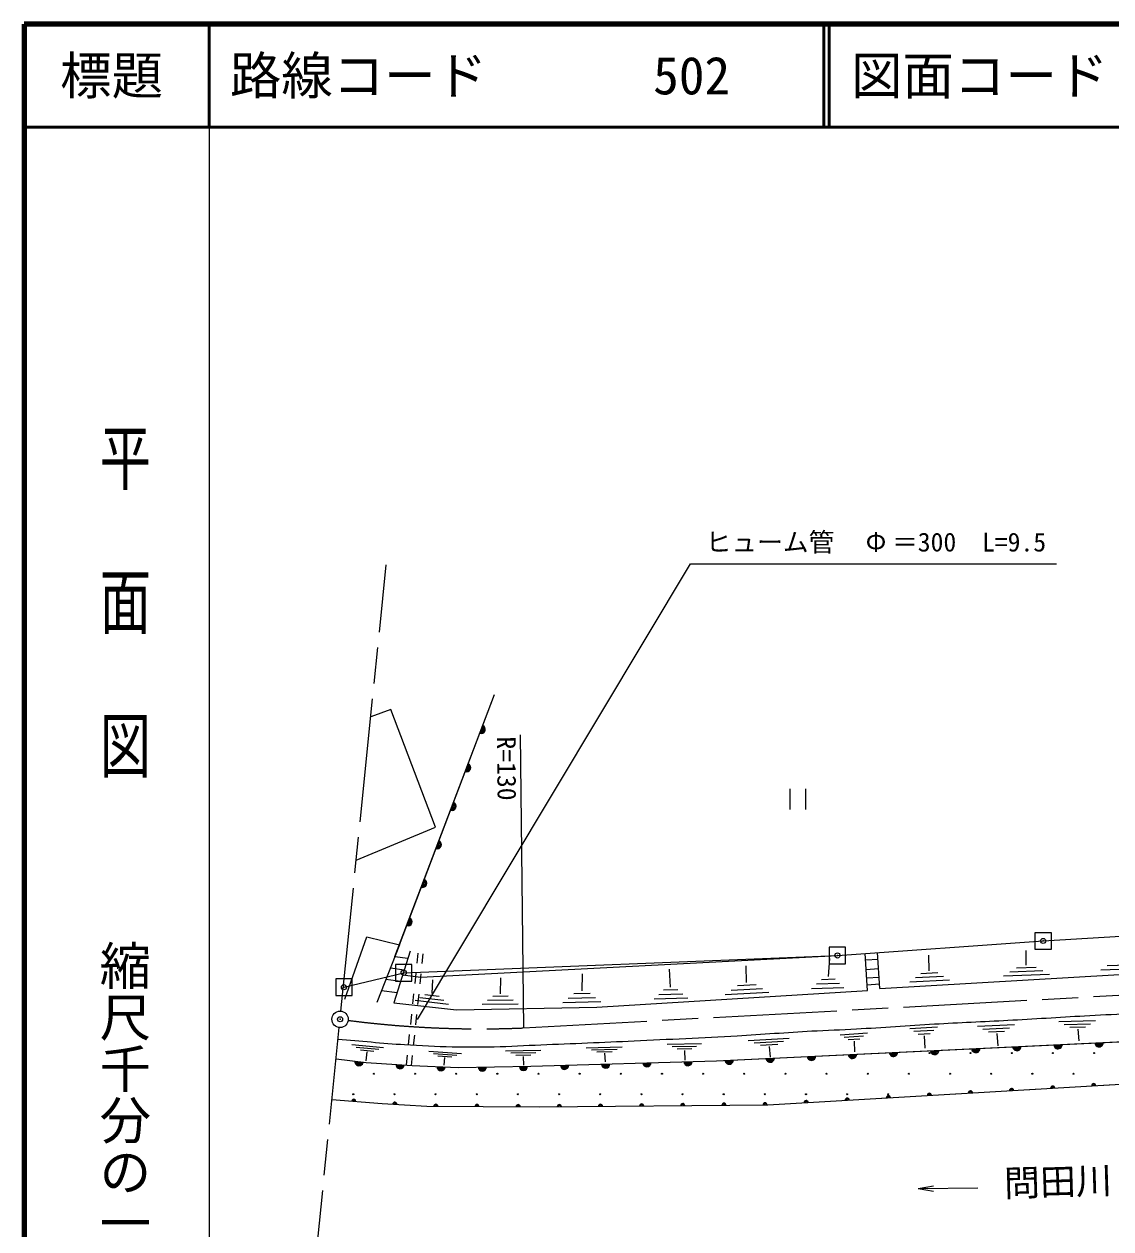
# Model space of a CAD drawing. Units: millimetres, scale not verified. Extents: x 40000 to 680000, y 20000 to 380000.
# Drawn here: x 40000 to 145637, y 262920 to 380000 of the extents above; entities that cross this region are included whole.
import ezdxf
from ezdxf.enums import TextEntityAlignment as Align

# ---------------------------------------------------------------- set-up
doc = ezdxf.new("R2010")
doc.units = ezdxf.units.MM
doc.header["$LTSCALE"] = 1000
doc.header["$PDMODE"] = 32
doc.header["$PDSIZE"] = 500
doc.linetypes.add('CHAIN', pattern=[18.5, 12, -1.5, 3.5, -1.5])
for name, color, linetype, lineweight in [('M-BGD', 7, 'Continuous', 13), ('M-BMK', 2, 'CHAIN', 13), ('M-BMK-ROW', 30, 'Continuous', 13), ('M-BMK-SRVR', 3, 'Continuous', 13), ('M-STR-HTXT', 7, 'Continuous', 13), ('M-TTL', 2, 'Continuous', 140), ('M-TTL-BAND', 7, 'Continuous', 13), ('M-TTL-LINE', 7, 'Continuous', 50)]:
    doc.layers.add(name, color=color, linetype=linetype, lineweight=lineweight)
for name, color, linetype in [('M-BGD-HTXT', 7, 'Continuous'), ('M-OTRS', 6, 'Continuous'), ('M-TTL-TXT', 7, 'Continuous')]:
    doc.layers.add(name, color=color, linetype=linetype)
doc.styles.add('@ＭＳ ゴシック', font='')
doc.styles.add('ＭＳ ゴシック', font='')
doc.styles.get('@ＭＳ ゴシック').set_extended_font_data('@MS Gothic')
doc.styles.get('ＭＳ ゴシック').set_extended_font_data('MS Gothic')

# ---------------------------------------------------------------- blocks, each defined once
blk = doc.blocks.new('ﾌﾟﾛｯﾄﾏｰｸ-02')
at = {"color": 3, "linetype": 'Continuous', "lineweight": 13}
blk.add_circle((0, 0), 0.5, dxfattribs=at)
blk = doc.blocks.new('ﾌﾟﾛｯﾄﾏｰｸ-10')
at = {"color": 30, "linetype": 'Continuous', "lineweight": 13}
blk.add_lwpolyline([(0.5, 0.5), (-0.5, 0.5), (-0.5, -0.5), (0.5, -0.5)], close=True, dxfattribs=at)
at = {"color": 30}
blk.add_point((0, 0), dxfattribs=at)

msp = doc.modelspace()

# ---------------------------------------------------------------- linework, layer by layer
at = {"layer": 'M-BGD'}
for p, q in [((76037, 289388), (85720, 314854)), ((76490, 290534), (85720, 314854)), ((114437, 305689), (114437, 303689)), ((115937, 305689), (115937, 303689)), ((76037, 289388), (77304, 289223)), ((78206, 288757), (78307, 289716)), ((78704, 288714), (78804, 289664)), ((118189, 287452), (118305, 289192)), ((121993, 286097), (121761, 289684)), ((123182, 286297), (122959, 289768)), ((127988, 288003), (127947, 289511)), ((137415, 288535), (137408, 289988)), ((75601, 288285), (76954, 288109)), ((102822, 286427), (102726, 288146)), ((110233, 286856), (110186, 288487)), ((121802, 289052), (123000, 289130)), ((121862, 288133), (123059, 288210)), ((138375, 288330), (136458, 288255)), ((148950, 288222), (144652, 288047)), ((148333, 288598), (145262, 288473)), ((75165, 287182), (76604, 286995)), ((77996, 286768), (78101, 287763)), ((78494, 286725), (78599, 287720)), ((79664, 285799), (79718, 287123)), ((86310, 285769), (86351, 287305)), ((94241, 286049), (94289, 287714)), ((118841, 287186), (117497, 287138)), ((121914, 287313), (123112, 287390)), ((129942, 287085), (126089, 286910)), ((129381, 287437), (126630, 287312)), ((128821, 287789), (127170, 287714)), ((139656, 287654), (135183, 287478)), ((139016, 287992), (135820, 287867)), ((74729, 286079), (76254, 285880)), ((77786, 284779), (77891, 285774)), ((78285, 284736), (78389, 285731)), ((95028, 285792), (93438, 285751)), ((104033, 285744), (101690, 285676)), ((103540, 286161), (102135, 286120)), ((112390, 285889), (108140, 285650)), ((111771, 286262), (108735, 286092)), ((111152, 286636), (109330, 286534)), ((119679, 286348), (116543, 286237)), ((119260, 286767), (117020, 286688)), ((121957, 286653), (123154, 286730)), ((81251, 284731), (78003, 285102)), ((80801, 285115), (78481, 285380)), ((80350, 285499), (78959, 285658)), ((88034, 284770), (84532, 284722)), ((87544, 285147), (85043, 285113)), ((87054, 285524), (85553, 285503)), ((96064, 284987), (92354, 284892)), ((95546, 285390), (92896, 285321)), ((104525, 285328), (101245, 285233)), ((77576, 282790), (77681, 283785)), ((78075, 282747), (78180, 283742)), ((107313, 279264), (200696, 283648)), ((126078, 282397), (128795, 282545)), ((126484, 282120), (128425, 282226)), ((132654, 282616), (136273, 282796)), ((133197, 282343), (135782, 282471)), ((140575, 283068), (144151, 283163)), ((141107, 282791), (143662, 282860)), ((141640, 282515), (143173, 282556)), ((142421, 282342), (142507, 281182)), ((77367, 280801), (77472, 281796)), ((77865, 280758), (77970, 281753)), ((110386, 281241), (114376, 281442)), ((110974, 281011), (113824, 281155)), ((119317, 281784), (121971, 281975)), ((119708, 281548), (121603, 281684)), ((120098, 281311), (121235, 281393)), ((120674, 281176), (120720, 280121)), ((126891, 281843), (128055, 281907)), ((127485, 281677), (127558, 280485)), ((133741, 282069), (135292, 282147)), ((134534, 281909), (134638, 280712)), ((71868, 280855), (74931, 280544)), ((72277, 280594), (74466, 280372)), ((72687, 280333), (74000, 280199)), ((73325, 280122), (73212, 279254)), ((79350, 280195), (82520, 279961)), ((79781, 279974), (82046, 279808)), ((86803, 280222), (90221, 280296)), ((87296, 280018), (89737, 280071)), ((87788, 279815), (89253, 279847)), ((94645, 280508), (98126, 280614)), ((95158, 280311), (97644, 280387)), ((95671, 280115), (97163, 280160)), ((96428, 279997), (96491, 279151)), ((102497, 280875), (105829, 280928)), ((102984, 280645), (105365, 280683)), ((103472, 280415), (104900, 280438)), ((104193, 280268), (104239, 279317)), ((111562, 280782), (113272, 280868)), ((112429, 280653), (112502, 279621)), ((70322, 279436), (73261, 279100)), ((73261, 279100), (77718, 278812)), ((77161, 278848), (77262, 279807)), ((77660, 278814), (77760, 279764)), ((77718, 278812), (82183, 278615)), ((80213, 279754), (81572, 279654)), ((80878, 279579), (80793, 278830)), ((82183, 278615), (89256, 278728)), ((88524, 279688), (88542, 278832)), ((89256, 278728), (107313, 279264)), ((112283, 274978), (172030, 278482)), ((69921, 275496), (74820, 275109)), ((74820, 275109), (79141, 274836)), ((79141, 274836), (90099, 274784)), ((90099, 274784), (112283, 274978)), ((126893, 266837), (128391, 267103)), ((126893, 266837), (132700, 266898)), ((126893, 266837), (128396, 266603))]:
    msp.add_line(p, q, dxfattribs=at)
for points in [[(72284, 298753), (79982, 301963), (75644, 313394), (73698, 312667)], [(76800, 287618), (78564, 287383), (119056, 289493), (139054, 290905), (158475, 292077), (178679, 292917), (204963, 293544), (205273, 293884)], [(71161, 285246), (73306, 291309), (76490, 290534), (74276, 284934)], [(77523, 289920), (75938, 284873), (82037, 284213), (95673, 284476), (121993, 286097)], [(123182, 286297), (155893, 288182), (180425, 289164), (204427, 289796)], [(70322, 279436), (73261, 279100), (77718, 278812), (82183, 278615), (89256, 278728), (107313, 279264), (200696, 283648), (224693, 281806), (235409, 279954), (248767, 275727)], [(69921, 275496), (74820, 275109), (79141, 274836), (90099, 274784), (112283, 274978), (172030, 278482), (201478, 279688), (225301, 279529), (237921, 277933), (238307, 279037)]]:
    msp.add_lwpolyline(points, dxfattribs=at)
for centre in [(128000, 280000), (128000, 280000), (132001, 280001), (132001, 280001), (136000, 280001), (136000, 280001), (140000, 280000), (140000, 280000), (144000, 280000), (144000, 280000), (74000, 278000), (78000, 278000), (82001, 278001), (86001, 278001), (90000, 278000), (94000, 278000), (98001, 278001), (102001, 278000), (106000, 278000), (110001, 278001), (114001, 278001), (118001, 278000), (122000, 278000), (126001, 278001), (130001, 278000), (134001, 278000), (138000, 278000), (142001, 278001), (72001, 276001), (72001, 276001), (76001, 276000), (76001, 276000), (80001, 276000), (80001, 276000), (84001, 276000), (84001, 276000), (88001, 276001), (88001, 276001), (92001, 276000), (92001, 276000), (96001, 276000), (96001, 276000), (100001, 276000), (100001, 276000), (104001, 276000), (104001, 276000), (108000, 276001), (108000, 276001), (112000, 276001), (112000, 276001), (116000, 276000), (116000, 276000), (120000, 276001), (120000, 276001), (124000, 276001), (124000, 276001), (128000, 276001), (128000, 276001)]:
    msp.add_circle(centre, 50, dxfattribs=at)
for centre, radius, start, end in [((84432, 311468), 400, 249.18215, 69.18215), ((84432, 311468), 300, 249.18215, 69.18215), ((84432, 311468), 200, 249.18215, 69.18215), ((84432, 311468), 100, 249.18215, 69.18215), ((83011, 307729), 400, 249.18215, 69.18215), ((83011, 307729), 300, 249.18215, 69.18215), ((83011, 307729), 200, 249.18215, 69.18215), ((83011, 307729), 100, 249.18215, 69.18215), ((81589, 303990), 400, 249.18215, 69.18215), ((81589, 303990), 300, 249.18215, 69.18215), ((81589, 303990), 200, 249.18215, 69.18215), ((81589, 303990), 100, 249.18215, 69.18215), ((80167, 300251), 400, 249.18215, 69.18215), ((80167, 300251), 300, 249.18215, 69.18215), ((80167, 300251), 200, 249.18215, 69.18215), ((80167, 300251), 100, 249.18215, 69.18215), ((78746, 296512), 400, 249.18215, 69.18215), ((78746, 296512), 300, 249.18215, 69.18215), ((78746, 296512), 200, 249.18215, 69.18215), ((78746, 296512), 100, 249.18215, 69.18215), ((77324, 292774), 400, 249.18215, 69.18215), ((77324, 292774), 300, 249.18215, 69.18215), ((77324, 292774), 200, 249.18215, 69.18215), ((77324, 292774), 100, 249.18215, 69.18215), ((144489, 281009), 400, 182.68822, 2.68822), ((144489, 281009), 300, 182.68822, 2.68822), ((144489, 281009), 200, 182.68822, 2.68822), ((144489, 281009), 100, 182.68822, 2.68822), ((120516, 279884), 400, 182.68822, 2.68822), ((120516, 279884), 300, 182.68822, 2.68822), ((120516, 279884), 200, 182.68822, 2.68822), ((120516, 279884), 100, 182.68822, 2.68822), ((124511, 280071), 400, 182.68822, 2.68822), ((124511, 280071), 300, 182.68822, 2.68822), ((124511, 280071), 200, 182.68822, 2.68822), ((124511, 280071), 100, 182.68822, 2.68822), ((128507, 280259), 400, 182.68822, 2.68822), ((128507, 280259), 300, 182.68822, 2.68822), ((128507, 280259), 200, 182.68822, 2.68822), ((128507, 280259), 100, 182.68822, 2.68822), ((132503, 280447), 400, 182.68822, 2.68822), ((132503, 280447), 300, 182.68822, 2.68822), ((132503, 280447), 200, 182.68822, 2.68822), ((132503, 280447), 100, 182.68822, 2.68822), ((136498, 280634), 400, 182.68822, 2.68822), ((136498, 280634), 300, 182.68822, 2.68822), ((136498, 280634), 200, 182.68822, 2.68822), ((136498, 280634), 100, 182.68822, 2.68822), ((140494, 280822), 400, 182.68822, 2.68822), ((140494, 280822), 300, 182.68822, 2.68822), ((140494, 280822), 200, 182.68822, 2.68822), ((140494, 280822), 100, 182.68822, 2.68822), ((72557, 279180), 400, 173.47151, 353.47151), ((72557, 279180), 300, 173.47151, 353.47151), ((72557, 279180), 200, 173.47151, 353.47151), ((72557, 279180), 100, 173.47151, 353.47151), ((76546, 278888), 400, 176.30235, 356.30235), ((76546, 278888), 300, 176.30235, 356.30235), ((76546, 278888), 200, 176.30235, 356.30235), ((76546, 278888), 100, 176.30235, 356.30235), ((80541, 278687), 400, 177.47246, 357.47246), ((80541, 278687), 300, 177.47246, 357.47246), ((80541, 278687), 200, 177.47246, 357.47246), ((80541, 278687), 100, 177.47246, 357.47246), ((84539, 278653), 400, 180.92107, 0.92107), ((84539, 278653), 300, 180.92107, 0.92107), ((84539, 278653), 200, 180.92107, 0.92107), ((84539, 278653), 100, 180.92107, 0.92107), ((88538, 278717), 400, 180.92107, 0.92107), ((88538, 278717), 300, 180.92107, 0.92107), ((88538, 278717), 200, 180.92107, 0.92107), ((88538, 278717), 100, 180.92107, 0.92107), ((92537, 278826), 400, 181.69834, 1.69834), ((92537, 278826), 300, 181.69834, 1.69834), ((92537, 278826), 200, 181.69834, 1.69834), ((92537, 278826), 100, 181.69834, 1.69834), ((96535, 278944), 400, 181.69834, 1.69834), ((96535, 278944), 300, 181.69834, 1.69834), ((96535, 278944), 200, 181.69834, 1.69834), ((96535, 278944), 100, 181.69834, 1.69834), ((100533, 279063), 400, 181.69834, 1.69834), ((100533, 279063), 300, 181.69834, 1.69834), ((100533, 279063), 200, 181.69834, 1.69834), ((100533, 279063), 100, 181.69834, 1.69834), ((104532, 279181), 400, 181.69834, 1.69834), ((104532, 279181), 300, 181.69834, 1.69834), ((104532, 279181), 200, 181.69834, 1.69834), ((104532, 279181), 100, 181.69834, 1.69834), ((108529, 279321), 400, 182.68822, 2.68822), ((108529, 279321), 300, 182.68822, 2.68822), ((108529, 279321), 200, 182.68822, 2.68822), ((108529, 279321), 100, 182.68822, 2.68822), ((112525, 279508), 400, 182.68822, 2.68822), ((112525, 279508), 300, 182.68822, 2.68822), ((112525, 279508), 200, 182.68822, 2.68822), ((112525, 279508), 100, 182.68822, 2.68822), ((116520, 279696), 400, 182.68822, 2.68822), ((116520, 279696), 300, 182.68822, 2.68822), ((116520, 279696), 200, 182.68822, 2.68822), ((116520, 279696), 100, 182.68822, 2.68822), ((131989, 276134), 200, 3.35615, 183.35615), ((135982, 276368), 200, 3.35615, 183.35615), ((135982, 276368), 100, 3.35615, 183.35615), ((139975, 276602), 200, 3.35615, 183.35615), ((139975, 276602), 100, 3.35615, 183.35615), ((143969, 276836), 200, 3.35615, 183.35615), ((143969, 276836), 100, 3.35615, 183.35615), ((72041, 275329), 200, 355.47661, 175.47661), ((72041, 275329), 100, 355.47661, 175.47661), ((76030, 275032), 200, 356.38612, 176.38612), ((108023, 274941), 200, 0.50252, 180.50252), ((112023, 274976), 200, 0.50252, 180.50252), ((116017, 275197), 200, 3.35615, 183.35615), ((116017, 275197), 100, 3.35615, 183.35615), ((120010, 275431), 200, 3.35615, 183.35615), ((120010, 275431), 100, 3.35615, 183.35615), ((124003, 275665), 200, 3.35615, 183.35615), ((124003, 275665), 100, 3.35615, 183.35615), ((127996, 275900), 200, 3.35615, 183.35615), ((127996, 275900), 100, 3.35615, 183.35615), ((131989, 276134), 100, 3.35615, 183.35615), ((76030, 275032), 100, 356.38612, 176.38612), ((80024, 274832), 200, 359.72582, 179.72582), ((80024, 274832), 100, 359.72582, 179.72582), ((84024, 274813), 200, 359.72582, 179.72582), ((84024, 274813), 100, 359.72582, 179.72582), ((88024, 274793), 200, 359.72582, 179.72582), ((88024, 274793), 100, 359.72582, 179.72582), ((92024, 274800), 200, 0.50252, 180.50252), ((92024, 274800), 100, 0.50252, 180.50252), ((96024, 274835), 200, 0.50252, 180.50252), ((96024, 274835), 100, 0.50252, 180.50252), ((100023, 274871), 200, 0.50252, 180.50252), ((100023, 274871), 100, 0.50252, 180.50252), ((104023, 274906), 200, 0.50252, 180.50252), ((104023, 274906), 100, 0.50252, 180.50252), ((108023, 274941), 100, 0.50252, 180.50252), ((112023, 274976), 100, 0.50252, 180.50252)]:
    msp.add_arc(centre, radius, start, end, dxfattribs=at)
msp.add_open_spline([(70518, 281367), (72672, 281189), (74823, 280969), (76980, 280833), (78524, 280735), (80071, 280662), (81619, 280628), (82976, 280598), (84333, 280601), (85690, 280628), (87207, 280658), (88722, 280747), (90238, 280810), (93256, 280935), (96273, 281057), (99290, 281197), (102634, 281351), (105977, 281508), (109319, 281697), (111731, 281833), (114140, 282019), (116552, 282152), (117999, 282231), (119448, 282277), (120895, 282356), (123429, 282496), (125958, 282690), (128491, 282834), (130871, 282969), (133253, 283068), (135633, 283198), (138112, 283333), (140590, 283494), (143069, 283630), (145851, 283783), (148634, 283911), (151416, 284062), (154737, 284243), (158057, 284443), (161377, 284631), (165160, 284845), (168943, 285051), (172726, 285268), (175834, 285446), (178939, 285702), (182050, 285813), (184990, 285918), (187933, 285889), (190874, 285927), (193808, 285965), (196742, 286022), (199675, 286041), (200904, 286049), (202132, 286041), (203360, 286041), (207271, 286041), (211183, 286030), (215095, 286041), (216452, 286045), (217809, 286056), (219166, 286063)], degree=3, knots=[0, 0, 0, 0, 1, 1, 1, 2, 2, 2, 3, 3, 3, 4, 4, 4, 5, 5, 5, 6, 6, 6, 7, 7, 7, 8, 8, 8, 9, 9, 9, 10, 10, 10, 11, 11, 11, 12, 12, 12, 13, 13, 13, 14, 14, 14, 15, 15, 15, 16, 16, 16, 17, 17, 17, 18, 18, 18, 19, 19, 19, 20, 20, 20, 20], dxfattribs=at)
at = {"layer": 'M-BMK'}
for p, q in [((70794, 284085), (75201, 327465)), ((88534, 282450), (169535, 286907)), ((65939, 236297), (70632, 282493))]:
    msp.add_line(p, q, dxfattribs=at)
msp.add_arc((84337, 383050), 100688, 262.67882, 272.38925, dxfattribs=at)
at = {"layer": 'M-BMK-ROW'}
for p, q in [((119056, 289493), (139054, 290905)), ((76896, 287810), (119056, 289493)), ((71090, 286406), (76896, 287810))]:
    msp.add_line(p, q, dxfattribs=at)
msp.add_lwpolyline([(139054, 290905), (158475, 292077), (178679, 292917)], dxfattribs=at)
at = {"layer": 'M-BMK-SRVR'}
msp.add_line((88211, 310929), (88534, 282450), dxfattribs=at)
at = {"layer": 'M-OTRS'}
msp.add_point((70713, 283289), dxfattribs=at)
at = {"layer": 'M-STR-HTXT'}
for p, q in [((78226, 283265), (104776, 327554)), ((104776, 327554), (140338, 327554))]:
    msp.add_line(p, q, dxfattribs=at)
at = {"layer": 'M-TTL'}
for p, q in [((40000, 380000), (40000, 20000)), ((680000, 380000), (40000, 380000))]:
    msp.add_line(p, q, dxfattribs=at)
at = {"layer": 'M-TTL-BAND'}
msp.add_line((58000, 370000), (58000, 20000), dxfattribs=at)
at = {"layer": 'M-TTL-LINE'}
for p, q in [((58000, 380000), (58000, 370000)), ((117750, 380000), (117750, 370000)), ((118250, 380000), (118250, 370000)), ((40000, 370000), (680000, 370000))]:
    msp.add_line(p, q, dxfattribs=at)

# ---------------------------------------------------------------- block references
at = {"layer": 'M-BMK-ROW', "xscale": 1600, "yscale": 1600, "rotation": 90}
for p in [(139054, 290905), (119056, 289493), (76896, 287810), (71090, 286406)]:
    msp.add_blockref('ﾌﾟﾛｯﾄﾏｰｸ-10', p, dxfattribs=at)
at = {"layer": 'M-BMK-SRVR', "xscale": 1600, "yscale": 1600, "rotation": 90}
msp.add_blockref('ﾌﾟﾛｯﾄﾏｰｸ-02', (70713, 283289), dxfattribs=at)

# ---------------------------------------------------------------- texts
at = {"layer": 'M-BGD-HTXT', "style": 'ＭＳ ゴシック'}
msp.add_text('問田川', height=2566, rotation=1.74, dxfattribs=at).set_placement((140488, 267513), align=Align.MIDDLE_CENTER)
at = {"layer": 'M-BMK-SRVR', "style": 'ＭＳ ゴシック'}
msp.add_text('R=130', height=1833, rotation=270.65, dxfattribs=at).set_placement((85406, 310762), align=Align.BOTTOM_LEFT)
at = {"layer": 'M-STR-HTXT', "style": 'ＭＳ ゴシック'}
for s, p in [('ヒューム管', (112502, 328196)), ('\u3000Φ', (121552, 328196)), ('＝300\u3000L=9.5', (131852, 328196))]:
    msp.add_text(s, height=1833, dxfattribs=at).set_placement(p, align=Align.BOTTOM_CENTER)
at = {"layer": 'M-TTL-BAND', "style": '@ＭＳ ゴシック', "width": 1.4}
msp.add_text('平  面  図', height=3666, rotation=270, dxfattribs=at).set_placement((49777, 306475), align=Align.MIDDLE_RIGHT)
at = {"layer": 'M-TTL-BAND', "style": '@ＭＳ ゴシック'}
msp.add_text('縮尺千分の一', height=3666, rotation=270, dxfattribs=at).set_placement((49777, 261030), align=Align.MIDDLE_RIGHT)
at = {"layer": 'M-TTL-TXT', "style": 'ＭＳ ゴシック'}
msp.add_text('標題', height=3666, dxfattribs=at).set_placement((48500, 375000), align=Align.MIDDLE_CENTER)
for s, p in [('路線コード', (60000, 375000)), ('図面コード', (120380, 375000)), ('502', (101142, 375000))]:
    msp.add_text(s, height=3666, dxfattribs=at).set_placement(p, align=Align.MIDDLE_LEFT)

doc.saveas('drawing.dxf')
